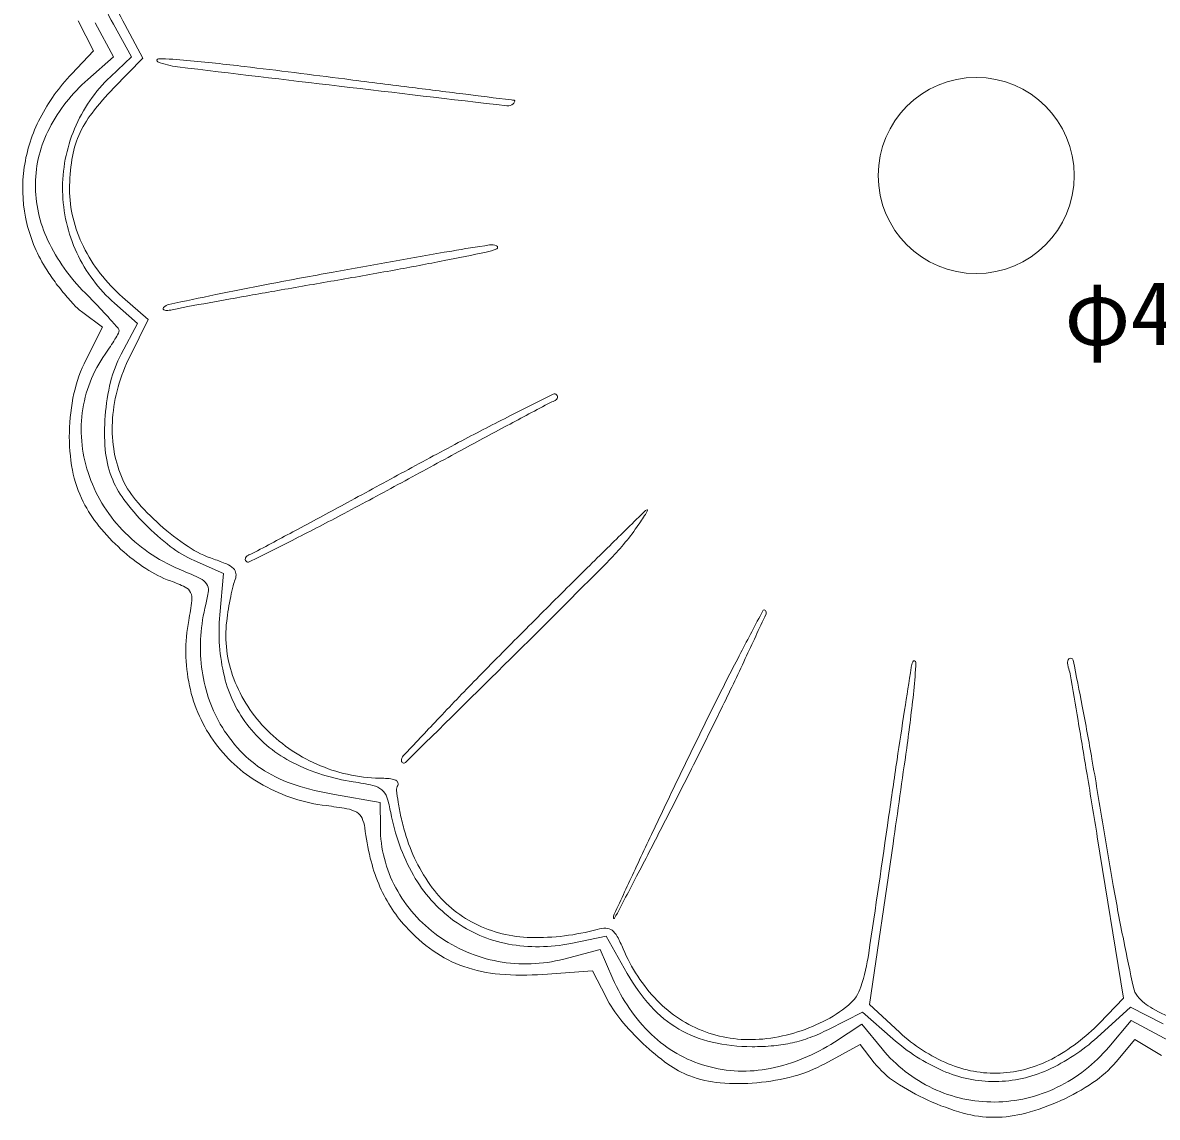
# Model space of a CAD drawing. Units: millimetres, scale not verified. Extents: x -1002 to 1005, y -687 to 676.
# Drawn here: x -784.9 to -524.5, y -117.6 to 133.4 of the extents above; entities that cross this region are included whole.
import ezdxf
from ezdxf.enums import TextEntityAlignment as Align

# ---------------------------------------------------------------- set-up
doc = ezdxf.new("R2010")
doc.units = ezdxf.units.MM
doc.header["$LTSCALE"] = 5
doc.layers.add('F-0', color=7, linetype='Continuous', lineweight=15)
doc.styles.add('ＭＳ ゴシック', font='')
doc.styles.get('ＭＳ ゴシック').set_extended_font_data('MS Gothic')

msp = doc.modelspace()

# ---------------------------------------------------------------- linework, layer by layer
at = {"layer": 'F-0'}
for points in [[(-772.138, 133.859), (-768.682, 126.939), (-773.658, 121.695)], [(-769.977, 120.38), (-764.032, 125.6), (-768.282, 133.408)], [(-764.095, 133.073), (-759.926, 125.613), (-764.75, 121.032)], [(-764.037, 118.424), (-757.365, 125.256), (-761.491, 133.004)], [(-760.249, 56.949), (-756.081, 65.313), (-761.964, 70.478)], [(-763.813, 69.059), (-758.569, 64.454), (-762.303, 57.393)], [(-771.099, 66.934), (-766.582, 63.595), (-770.36, 56.133)], [(-745.536, 10.063), (-738.806, 7.086), (-739.665, -2.39)], [(-702.821, -51.143), (-702.857, -45.397), (-713.357, -43.599)], [(-538.292, -53.34), (-532.306, -90.29), (-537.797, -96.003)], [(-583.684, -98.121), (-590.577, -91.768), (-585.175, -54.888)], [(-659.148, -77.746), (-651.01, -76.079), (-646.191, -84.619)], [(-649.467, -85.844), (-652.35, -79.159), (-660.751, -81.338)], [(-665.528, -84.858), (-654.108, -84.041), (-651.038, -90.058)], [(-600.003, -97.479), (-592.181, -93.518), (-585.245, -99.624)], [(-538.299, -99.3), (-530.673, -92.395), (-523.21, -96.227)], [(-587.654, -101.959), (-592.328, -96.289), (-598.587, -100.363)], [(-521.774, -100.058), (-530.56, -95.436), (-535.658, -101.509)], [(-600.788, -105.328), (-592.74, -100.948), (-589.473, -105.101)], [(-534.006, -104.906), (-529.718, -99.81), (-523.543, -103.459)]]:
    msp.add_lwpolyline(points, dxfattribs=at)
msp.add_circle((-566.08, 98.355), 22.5, dxfattribs=at)
for centre, radius, start, end in [((-738.216, 147.537), 29.647, 193.64581, 209.20129), ((-701.555, 164.92), 67.904, 201.45591, 208.03579), ((-753.753, 124.783), 0.357, 88.752, 248.01575), ((-755.788, 31.368), 93.795, 84.74267, 88.75205), ((-747.206, 141.001), 17.847, 248.0158, 263.14668), ((1345.404, 17552.346), 17554.494, 263.14669, 263.26861), ((-789.274, -332.546), 459.245, 83.09442, 84.74267), ((-1205.868, -3772.237), 3924.072, 82.75446, 83.09434), ((-741.354, 91.041), 44.534, 136.50165, 152.62895), ((-744.336, 91.176), 38.864, 131.28355, 152.40033), ((-740.412, 95.406), 35.342, 133.52279, 157.25409), ((1818.593, 20016.555), 20056.211, 262.75439, 262.79656), ((-719.146, 74.589), 62.742, 135.68234, 142.60088), ((5559.86, 53259.726), 53509.725, 263.26864, 263.31013), ((622.741, 10554.975), 10519.358, 262.79655, 262.86485), ((10189.749, 86981.872), 87542.72, 262.8649, 262.87224), ((-673.566, 116.043), 1.719, 263.31019, 314.99999), ((-672.139, 120.597), 4.947, 262.87224, 269.15647), ((-674.141, 116.618), 2.533, 314.99986, 324.31629), ((-672.216, 115.384), 0.267, 45.68584, 89.15662), ((-672.597, 115.51), 0.632, 324.3163, 350.45506), ((-672.165, 115.437), 0.193, 350.45524, 45.68602), ((-749.362, 97.691), 24.707, 142.60082, 156.47669), ((-748.994, 94.997), 35.93, 152.62895, 171.57259), ((-753.844, 96.147), 28.134, 152.40039, 179.30098), ((-740.5, 95.443), 35.247, 157.25402, 181.03316), ((-751.501, 98.622), 22.374, 156.47661, 171.21062), ((-729.507, 95.221), 44.63, 171.21056, 180), ((-751.329, 95.343), 33.569, 171.57268, 191.25112), ((-752.674, 96.132), 29.304, 179.30098, 205.55805), ((-740.59, 95.441), 35.156, 181.03312, 204.84717), ((-746.307, 95.221), 27.829, 179.99998, 193.81648), ((-750.146, 95.578), 34.775, 191.25114, 210.41556), ((-742.044, 96.269), 32.22, 193.8165, 206.1957), ((-739.627, 102.372), 43.766, 205.55799, 225.00004), ((-739.544, 97.5), 35.007, 206.19574, 218.0502), ((1977.795, -14951.008), 15266.331, 100.05055, 100.15437), ((-940.165, 1358.27), 1304.001, 281.14233, 281.57525), ((-640.783, -176.553), 261.615, 98.13206, 100.05051), ((-680.783, 91.885), 11.326, 281.57528, 294.27505), ((-677.349, 79.348), 3.115, 67.06426, 98.13198), ((-676.274, 81.887), 0.358, 294.27506, 67.0642), ((-740.689, 95.395), 35.047, 204.84714, 228.71651), ((-847.403, 887.301), 823.984, 280.33217, 281.14233), ((-741.615, 100.586), 44.668, 210.41549, 215.29132), ((-735.374, 100.763), 40.301, 218.05021, 228.71648), ((-470.746, -1280.124), 1377.903, 100.15441, 100.76701), ((-939.805, 1394.132), 1339.17, 279.76911, 280.33221), ((-730.83, 108.22), 57.882, 215.29127, 219.30615), ((-587.209, -667.686), 754.49, 100.76706, 101.72871), ((126.38, -4798.307), 4944.384, 99.76914, 99.92223), ((-735.161, 104.674), 52.284, 219.30607, 223.40183), ((-911.904, -69.905), 199.87, 43.77848, 45.00002), ((-281.966, -2137.946), 2256.101, 101.72866, 102.00757), ((-181.036, -3040.912), 3160.304, 99.92225, 100.13631), ((-761.875, 79.41), 15.515, 223.40179, 233.52327), ((-849.371, -9.983), 113.261, 41.90952, 43.77847), ((-752.277, 67.855), 0.383, 135.32846, 200.79218), ((-752.238, 67.87), 0.424, 200.7924, 261.54139), ((-750.823, 66.418), 2.428, 102.00755, 135.32867), ((-753.636, 84.041), 16.757, 277.99285, 283.11585), ((-736.709, 11.391), 57.839, 100.26353, 103.1158), ((51.681, -4342.58), 4482.612, 100.13636, 100.26355), ((-924.225, -77.169), 213.845, 41.07189, 41.90955), ((-751.789, 70.887), 3.475, 261.54134, 277.99289), ((-763.664, 62.759), 0.867, 359.99997, 41.07177), ((-763.936, 62.759), 1.139, 331.29558, 0.00007), ((-798.424, 81.426), 40.351, 326.5439, 329.29122), ((-803.11, 84.21), 45.801, 329.29118, 331.29557), ((-741.936, 40.288), 29.512, 144.5467, 172.86148), ((-816.287, 93.23), 61.761, 324.54679, 326.54385), ((-737.926, 44.502), 27.576, 152.12953, 166.28989), ((-740.943, 41.241), 32.971, 153.14856, 167.50754), ((-723.143, 38.458), 41.458, 153.51201, 164.03008), ((-717.012, 39.4), 49.103, 166.28992, 175.48303), ((-729.035, 40.144), 35.33, 164.03017, 175.88874), ((-729.245, 38.649), 44.953, 167.50759, 178.88932), ((619.322, -2519.782), 2870.428, 116.53764, 116.75674), ((-662.856, 47.645), 0.643, 42.16447, 116.53767), ((-663.283, 47.771), 1.142, 306.15611, 332.76642), ((-662.932, 47.577), 0.745, 7.82368, 42.16435), ((-662.912, 47.58), 0.724, 332.76656, 7.82371), ((5046.77, -10647.039), 12122.635, 118.10669, 118.15986), ((-659.55, 36.946), 10.259, 110.64088, 118.10662), ((-663.995, 48.745), 2.349, 290.64092, 306.15624), ((-739.879, 40.03), 31.585, 172.86141, 199.77172), ((-718.156, 39.49), 47.955, 175.48307, 184.74985), ((-732.359, 40.383), 31.997, 175.88878, 188.37582), ((-378.995, -539.736), 652.947, 116.75678, 117.85891), ((-730.855, 38.68), 43.343, 178.88939, 190.45971), ((1029.475, -3142.192), 3610.209, 118.15989, 118.36432), ((-89.262, -1087.892), 1272.964, 117.859, 118.52775), ((-743.049, 37.422), 22.977, 184.74989, 200.81675), ((-737.694, 39.598), 26.605, 188.37579, 202.71606), ((2426.297, -5729.407), 6550.412, 118.36433, 118.49519), ((-747.087, 35.683), 26.836, 190.45975, 207.02895), ((-736.733, 41.161), 34.928, 199.77166, 225.15459), ((-744.571, 36.843), 21.348, 200.81683, 216.75643), ((-743.102, 37.334), 20.742, 202.71607, 219.98936), ((-3997.999, 6102.793), 6911.422, 298.40378, 298.52777), ((-1324.989, 1180.983), 1312.516, 297.84637, 298.49519), ((-742.91, 37.815), 31.526, 207.02899, 219.04732), ((-718.165, 56.566), 54.306, 216.75654, 224.69387), ((-716.066, 60.01), 56.029, 219.98939, 228.21719), ((-2522.782, 3374.871), 3810.161, 298.21009, 298.40375), ((15741.767, -16670.681), 23389.25, 134.46568, 134.49387), ((-674.753, 40.166), 38.112, 328.71027, 330.70778), ((-641.609, 21.154), 0.527, 90.00008, 134.46579), ((-641.609, 21.572), 0.108, 330.70779, 90.00003), ((-717.275, 57.447), 55.559, 224.69397, 232.59628), ((-715.506, 60.637), 56.869, 228.21724, 236.43085), ((-1026.256, 615.497), 672.972, 296.77678, 297.84637), ((-701.871, 59.087), 71.168, 323.97048, 325.65426), ((-669.586, 37.026), 32.065, 325.65426, 328.71024), ((-730.227, 48.102), 47.856, 219.04741, 227.838), ((-733.334, 44.579), 39.749, 225.1545, 248.19268), ((-6735.436, 11228.104), 12721.935, 298.15947, 298.21011), ((-696.907, 55.477), 65.03, 315.15117, 323.97036), ((-734.596, 34.795), 27.043, 232.59633, 246.13765), ((-733.277, 33.859), 24.73, 236.43086, 251.73561), ((-2097.078, 2737.5), 3049.852, 296.57029, 296.77678), ((882.546, -1546.587), 2187.017, 134.49392, 134.83036), ((-730.986, 47.264), 46.726, 227.8381, 236.71336), ((-733.094, 10.365), 0.724, 151.90022, 186.59395), ((-732.691, 10.15), 1.182, 126.09349, 151.90012), ((-731.946, 9.128), 2.446, 111.11304, 126.09354), ((-736.754, 21.581), 10.903, 291.11293, 298.15946), ((-741.847, 30.722), 26.937, 236.71342, 250.11975), ((-752.81, -25.327), 37.596, 66.95738, 71.73562), ((-740.138, 4.465), 5.22, 46.45413, 66.95744), ((-737.874, 6.847), 1.934, 7.85396, 46.45416), ((-733.12, 10.362), 0.698, 186.59388, 222.25834), ((-733.174, 10.314), 0.626, 222.25855, 296.57039), ((-3251.842, 2596.964), 3668.757, 314.66279, 315.15118), ((-764.397, -31.64), 39.377, 64.72743, 70.1198), ((-774.236, -57.645), 70.355, 64.67544, 68.19266), ((-745.695, 2.665), 3.632, 34.29866, 64.67536), ((-726.673, 1.829), 10.232, 157.62929, 166.30248), ((-738.615, 6.744), 2.682, 337.62921, 7.8539), ((-748.672, 1.669), 2.543, 24.91865, 64.72747), ((-749.423, 1.32), 3.371, 352.56898, 24.91864), ((-765.505, 5.817), 23.369, 345.60369, 353.28921), ((-744.669, 3.365), 2.39, 353.28925, 34.29869), ((-673.915, -11.029), 64.535, 166.30238, 168.52607), ((2336.708, -3009.377), 4249.623, 134.83044, 135.0351), ((-829.095, 11.711), 83.718, 349.41795, 352.56901), ((-704.683, -9.795), 39.425, 165.60364, 176.16928), ((-665.629, -12.711), 72.99, 168.52602, 170.7779), ((-696.443, -6.31), 43.399, 174.81875, 193.67179), ((-665.698, -12.7), 72.919, 170.77795, 173.03143), ((1754.677, -1253.162), 2679.993, 152.15675, 152.38869), ((-3381.296, 1275.65), 3047.785, 334.99986, 335.21185), ((-614.725, -1.631), 0.368, 45.00013, 152.15679), ((-614.971, -1.878), 0.716, 335.2118, 44.99998), ((-709.026, -10.72), 38.428, 169.41802, 191.91407), ((-710.775, -7.19), 27.507, 173.03146, 201.0503), ((-705.284, -9.755), 38.822, 176.16923, 186.85768), ((346.968, -1022.072), 1437.427, 135.03512, 135.64222), ((-11446.781, 10888.936), 15326.966, 314.53628, 314.66279), ((-51.624, -308.395), 641.536, 152.38875, 153.50646), ((-1243.803, 278.913), 689.319, 333.92845, 334.99987), ((-580.304, -13.28), 0.355, 358.10469, 158.39654), ((-543.338, -13.402), 1.785, 164.80886, 186.01677), ((-544.157, -13.179), 0.937, 133.79374, 164.80903), ((-544.397, -12.929), 0.59, 89.99988, 133.79351), ((-544.397, -12.923), 0.584, 11.2073, 90.00002), ((-3245.703, -548.158), 2754.405, 10.98348, 11.20739), ((-707.227, -9.989), 36.865, 186.85767, 197.82944), ((4376.446, -795.454), 5018.576, 171.04686, 171.16076), ((-575.033, -15.367), 6.025, 158.39659, 171.04678), ((-666.423, -10.43), 86.522, 353.79113, 358.10477), ((-541.42, -13.199), 3.714, 186.0167, 198.27637), ((-555.306, -17.786), 10.91, 9.78454, 18.27647), ((-709.626, -9.516), 29.832, 193.67181, 218.63811), ((-704.808, -4.894), 33.901, 201.05031, 225.00696), ((-131.319, -554.389), 768.484, 135.64223, 136.61236), ((-6968.702, -1123.79), 6518.974, 9.68898, 9.78455), ((-713.409, -11.645), 33.949, 191.91416, 216.60073), ((-1019.354, 27.965), 441.535, 352.07146, 353.79122), ((-712.962, -11.833), 30.841, 197.82943, 210.372), ((536.2, -601.388), 1298.333, 153.50656, 154.16615), ((-1159.252, -143.218), 629.022, 9.86053, 10.98352), ((-1825.437, 563.495), 1336.842, 333.27576, 333.92847), ((1083.194, -283.32), 1685.742, 171.16081, 171.55088), ((-709.711, -9.928), 34.609, 210.37192, 223.08814), ((-709.196, -9.173), 30.382, 218.63814, 243.33626), ((1342.462, -1947.475), 2796.467, 136.61232, 136.84494), ((-2945.187, -436.837), 2437.236, 9.39385, 9.68904), ((-702.32, -2.405), 37.419, 225.00699, 247.66577), ((-713.083, -11.403), 34.355, 216.60073, 241.11806), ((-715.132, -14.999), 27.186, 223.08814, 238.32717), ((-3696.021, 400.743), 3144.035, 351.66739, 352.07144), ((-702.239, 4.681), 45.885, 243.3362, 261.47156), ((-696.439, -35.826), 1.558, 136.84495, 180.00001), ((-697.439, -35.826), 0.558, 179.99995, 314.53625), ((1790.67, -1208.737), 2692.093, 154.16615, 154.48632), ((2410.312, -480.455), 3027.421, 171.55089, 171.80253), ((-1753.827, -246.566), 1232.512, 9.1817, 9.86054), ((-712.444, -10.643), 32.304, 238.32724, 252.12045), ((-702.044, -1.733), 38.146, 247.66578, 269.99998), ((-3018.028, 1163.934), 2672.057, 332.95131, 333.27583), ((-4802.911, -744.179), 4320.212, 9.2016, 9.39388), ((-710.413, -6.563), 39.882, 241.11804, 263.04105), ((-702.355, 20.631), 65.165, 252.12042, 260.28001), ((-718.937, -106.668), 66.71, 77.51139, 81.47151), ((-705.565, -46.293), 4.871, 50.68252, 77.51145), ((-702.044, -51.805), 11.925, 82.20209, 90.00001), ((-700.909, -43.517), 3.561, 63.01907, 82.20215), ((-699.804, -41.347), 1.126, 24.42562, 63.01914), ((-697.284, -42.47), 1.805, 148.28253, 185.06675), ((-699.399, -41.163), 0.68, 328.2826, 24.42585), ((-704.768, -45.32), 3.614, 17.56883, 50.6826), ((-728.971, -52.983), 29.001, 10.42521, 17.56883), ((-655.669, -38.78), 43.584, 185.06679, 188.72126), ((-726.025, -134.463), 88.967, 79.95438, 83.04107), ((-711.735, -53.798), 7.046, 60.20682, 79.95441), ((-654.068, -38.534), 45.203, 188.72118, 193.0371), ((-709.689, -50.225), 2.929, 24.66845, 60.20675), ((-713.931, -52.173), 7.597, 7.21563, 24.66848), ((-654.997, -39.373), 46.215, 190.42517, 209.44962), ((-631.697, -33.354), 68.167, 193.03715, 196.20953), ((653.11, -665.817), 1431.615, 154.48629, 154.99989), ((-6456.734, 796.913), 5931.16, 351.49766, 351.80247), ((-642.128, -43.083), 64.779, 187.21558, 193.46179), ((-673.258, -50.96), 29.564, 180.35473, 208.3248), ((-1778.547, 531.059), 1280.351, 332.38869, 332.95134), ((411.219, 103.384), 960.634, 189.18164, 190.06284), ((-658.784, -41.229), 39.958, 196.20954, 216.48297), ((-666.711, -48.967), 39.502, 193.46175, 202.50909), ((-666.601, -45.924), 32.89, 209.44961, 233.99707), ((5739.491, -3037.638), 7043.816, 154.99995, 155.09208), ((-5760.56, 2613.803), 5774.153, 332.28077, 332.38871), ((-671.862, -51.102), 33.926, 202.50911, 212.34328), ((-670.604, -49.53), 32.578, 208.32479, 234.33189), ((-668.853, -48.674), 27.436, 216.48289, 243.35229), ((14.178, 32.926), 557.39, 190.06277, 191.38743), ((-671.541, -50.899), 34.306, 212.34336, 222.09586), ((-667.887, -47.694), 30.702, 233.99706, 259.55519), ((-647.552, -71.799), 1.763, 155.09223, 184.28141), ((-649.179, -71.921), 0.131, 184.28168, 332.28109), ((-669.361, -48.929), 37.244, 222.09592, 235.07305), ((-667.602, -46.182), 30.224, 243.35227, 268.71007), ((-667.087, -23.303), 53.109, 268.71009, 285.33811), ((-651.136, -81.455), 7.191, 89.37664, 105.33814), ((-651.084, -76.652), 2.388, 53.07909, 89.37673), ((-652.184, -78.115), 4.218, 28.14902, 53.07909), ((-669.555, -48.068), 34.378, 234.33193, 259.54551), ((-666.663, -41.058), 37.45, 259.55519, 281.57676), ((-677.608, -91.719), 33.053, 22.67934, 28.1489), ((516.801, 134.157), 1070.106, 191.38742, 191.97435), ((-674.176, -55.824), 28.834, 235.073, 250.795), ((-611.765, -64.204), 38.307, 202.67934, 224.0029), ((-638.923, -72.808), 48.699, 342.20812, 351.49755), ((-672.656, -51.461), 33.454, 250.7949, 265.22465), ((-669.483, -47.675), 34.777, 259.54559, 284.54178), ((-670.103, -20.905), 64.117, 265.2246, 274.09254), ((-613.404, -70.291), 39.274, 203.32898, 226.1718), ((-609.305, -63.802), 42.354, 209.43884, 222.01066), ((-601.138, -84.934), 9.016, 309.66186, 342.20807), ((-525.506, -86.905), 4.614, 191.97435, 219.59867), ((-625.261, -76.908), 28.938, 207.0289, 219.43734), ((-618.165, -70.384), 29.411, 224.00289, 249.9971), ((-519.845, -82.221), 11.962, 219.59857, 240.99711), ((-620.657, -74.028), 27.076, 222.01062, 239.58902), ((-614.775, -68.486), 30.382, 296.48804, 309.66185), ((-501.658, -49.415), 49.472, 240.99705, 248.44952), ((-602.349, -58.063), 58.603, 219.43729, 226.75629), ((-619.041, -59.925), 39.947, 275.77693, 296.48803), ((-568.898, -66.113), 43.136, 297.84048, 316.13776), ((-619.776, -76.93), 30.072, 226.1718, 254.07346), ((-620.743, -74.174), 26.906, 239.58899, 257.23164), ((-618.022, -69.993), 29.827, 249.99704, 275.77697), ((-619.219, -59.523), 42.542, 290.6639, 296.85148), ((-557.224, -69.416), 39.04, 227.33119, 246.94501), ((-603.355, -59.133), 57.135, 226.75634, 234.10739), ((-617.534, -60.013), 41.426, 257.23166, 269.99997), ((-617.534, -45.425), 56.014, 270.00005, 275.10082), ((-621.862, -64.606), 42.665, 281.4935, 303.06014), ((-615.463, -68.624), 32.722, 275.10094, 282.72992), ((-614.981, -70.759), 30.534, 282.72996, 290.66386), ((-556.037, -66.442), 44.205, 228.64459, 246.39431), ((-567.95, -66.55), 44.178, 294.39914, 312.15638), ((-563.304, -78.298), 36.098, 295.96655, 319.98486), ((-561.648, -80.521), 33.703, 219.49827, 244.68717), ((-623.943, -87.582), 22.018, 234.10739, 249.08857), ((-619.531, -76.069), 30.967, 254.07355, 281.49344), ((-616.462, -76.529), 32.788, 285.02887, 298.55809), ((-573.182, -92.287), 20.727, 218.18856, 236.57351), ((-561.853, -80.291), 27.221, 246.94508, 272.64354), ((-561.895, -79.372), 28.141, 272.64362, 297.84044), ((-553.771, -88.275), 25.831, 304.06357, 319.92129), ((-622.719, -84.378), 25.448, 249.08854, 265.21926), ((-620.982, -59.696), 50.217, 275.19888, 285.02892), ((-561.905, -79.87), 29.551, 246.39424, 270.39532), ((-561.905, -79.876), 29.545, 270.39532, 294.39912), ((-620.811, -61.567), 48.338, 265.21926, 275.19892), ((-554.516, -64.007), 54.611, 236.57349, 245.4936), ((-562.107, -81.493), 32.628, 244.68723, 270.49567), ((-562.114, -80.743), 33.378, 270.49575, 295.96651), ((-567.462, -68.025), 50.275, 294.42915, 304.0636), ((-554.019, -62.918), 55.808, 245.49357, 254.37638), ((-567.77, -67.348), 51.018, 284.84542, 294.42909), ((-562.06, -91.669), 25.954, 254.37646, 270.12287), ((-562.066, -88.869), 28.755, 270.12297, 284.84534)]:
    msp.add_arc(centre, radius, start, end, dxfattribs=at)

# ---------------------------------------------------------------- texts
at = {"layer": 'F-0', "style": 'ＭＳ ゴシック'}
msp.add_text('φ45', height=14.66, dxfattribs=at).set_placement((-545.843, 55.07), align=Align.BOTTOM_LEFT)

doc.saveas('drawing.dxf')
